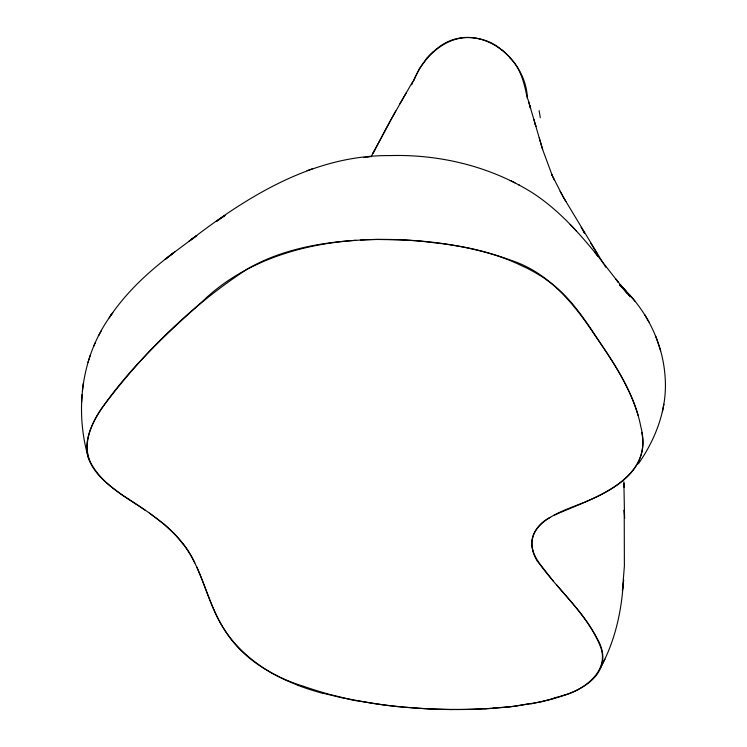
<?xml version="1.0" encoding="UTF-8"?>
<svg xmlns="http://www.w3.org/2000/svg" width="747" height="747" viewBox="0 0 747 747"><rect width="100%" height="100%" fill="white"/><g stroke="black" fill="none" stroke-linecap="round" stroke-linejoin="round"><path stroke-width="1.12" d="M624.679 518.259L624.212 509.912L624.389 566.105L622.419 590.597L623.708 579.98M172.949 253.27L165.283 259.274L172.949 253.27C148.728 271.544 125.972 292.413 109.155 317.867C80.872 358.373 74.784 411.662 88.622 458.63M81.675 402.054L82.021 394.733M623.166 584.462C621.243 612.998 614.632 641.598 600.933 666.866M82.366 391.223L83.244 383.5M638.358 463.84C655.913 438.75 667.529 408.264 665.119 377.282C662.962 342.798 646.51 310.033 621.42 286.484M662.43 411.69L663.878 404.211M90.331 355.049L87.978 362.37M411.662 84.794L412.717 82.291M95.261 342.761L93.692 346.347M413.063 81.46L419.459 68.565L425.762 59.667M413.801 80.667C422.597 57.967 444.316 36.444 470.106 37.602A27.153 20.132 5.8 0 1 472.627 37.77C483.253 38.835 493.879 42.616 501.732 50.077M600.597 667.463L604.911 659.171M395.751 110.958L372.94 153.396L389.299 122.536L412.783 81.46M98.697 335.636L101.527 330.342M371.007 156.861L375.115 149.307M406.508 92.413L399.925 103.712M109.155 317.867L111.443 314.515M433.307 51.888C469.835 16.378 524.431 51.963 527.345 96.877M169.373 256.034L170.876 254.858M175.031 251.692L171.427 254.419L196.778 235.538L190.971 239.768L194.612 237.098L193.118 238.181C250.114 194.519 315.495 154.853 389.831 155.591C439.124 154.162 489.322 166.123 531.406 192.156C557.617 208.805 578.514 232.233 597.936 256.146L594.892 252.383M188.86 241.346L192.455 238.666M550.222 517.372C537.915 523.283 528.017 537.289 533.022 551.211M554.097 515.271C591.054 498.623 655.194 480.993 640.861 426.892C635.678 399.897 621.84 375.592 606.919 352.873C588.991 326.719 572.949 297.726 546.057 279.565M564.274 695.317C584.938 689.313 610.504 670.124 600.065 645.744C590.672 622.494 572.94 604.006 556.86 585.218M312.246 168.841L307.054 170.624M554.162 697.819C584.023 691.582 617.274 670.675 596.19 636.883C581.166 608.544 556.076 587.562 537.896 561.501L553.247 581.035M542.219 701.629L515.691 706.167L485.158 708.884M529.978 703.618L509.239 707.017M369.354 156.963L363.602 157.598M355.675 240.31C299.65 244.222 242.364 262.141 201.559 302.292C164.163 335.683 127.093 370.559 99.062 412.428C90.396 426.322 82.964 443.793 89.154 460.115C95.513 475.409 109.333 485.737 122.387 495.084C150.156 513.114 180.4 531.612 194.827 562.911M360.642 240.039L365.974 239.731A194.015 86.708 4.5 0 1 378.421 239.479L399.402 239.843A193.146 86.325 4.5 0 1 421.896 241.318L442.84 243.727A193.818 86.624 4.5 0 1 455.25 245.614C479.014 249.358 502.357 256.016 523.918 266.819M493.767 708.287L474.27 709.164A191.587 63.747 4.2 0 1 457.724 709.454L446.51 709.37A192.539 64.065 4.2 0 1 412.428 707.792L401.046 706.811A192.847 64.167 4.2 0 1 384.089 704.963L353.751 700.341L326.56 693.674M451.916 709.631L428.993 708.978L406.004 707.362M322.555 693.085L341.248 697.642L372.389 703.319A194.659 64.363 4.3 0 0 405.985 707.437M301.134 685.578C270.246 675.4 240.665 657.173 223.783 628.601C211.69 609.552 205.911 587.525 196.816 567.066M297.651 685.046C263.224 672.347 231.402 648.461 216.014 614.379C204.855 590.877 199.244 564.489 182.894 543.657M515.01 182.819L510.257 180.466M518.726 184.77L519.324 185.069M145.17 510.238C125.655 496.886 103.002 485.148 91.181 463.691C81.395 444.932 91.274 423.568 102.124 407.685C142.341 353.807 191.428 305.299 247.929 268.659C286.979 246.333 332.863 240.497 377.123 239.413C423.138 238.984 469.704 245.053 513.03 260.992C548.578 273.206 573.425 303.011 593.594 333.293C611.251 358.943 629.273 385.247 638.125 415.453M149.465 513.142L164.685 524.637L174.368 533.685M621.373 286.792L624.613 289.677L621.252 286.643M623.726 289.192L630.319 296.82L620.346 284.784L626.331 292.124M574.098 228.601L570.138 224.436M574.826 229.385L576.395 231.056M635.258 301.508L629.376 294.692M509.781 57.79C521.051 68.435 524.394 83.981 527.345 98.557M597.133 255.129L618.367 282.338L615.481 278.528M616.415 279.752L622.279 287.165M604.734 265.615L605.798 267.249M603.669 263.98L562.939 196.545L551.762 174.574L554.591 180.569M597.469 254.129L590.644 242.999M565.89 201.485L560.147 191.307M648.994 322.06L644.661 314.506M581.138 227.284L584.509 233.176L583.939 232.13M552.276 175.592L542.658 149.605L527.877 99.062M655.661 336.029L660.637 350.763M542.658 149.605L539.241 137.952M528.587 101.471L530.566 108.408L529.791 105.626M533.89 119.352L535.879 126.43L535.141 123.685M641.72 432.354C650.245 471.506 610.271 492.273 580.074 503.964C560.063 511.91 525.337 523.04 533.143 551.295A471.693 96.765 14.7 0 0 538.242 561.576M624.128 487.417L623.894 483.365L624.501 514.87M623.904 481.768L624.025 485.802M502.031 49.909A109.333 75.708 9.2 0 1 510.07 57.668M539.101 110.649A600.747 159.008 61.1 0 1 540.305 117.718M322.302 693.197A152.285 48.77 4.5 0 1 297.371 685.12M174.322 533.731A1262.467 374.462 -46.5 0 1 182.744 543.816M564.125 695.27A162.883 51.926 3.8 0 1 542.061 701.564M485.046 708.772A195.947 64.326 4.2 0 1 451.86 709.519M425.603 59.611A85.569 58.892 0.8 0 1 433.129 51.786M508.978 706.849A89.948 29.422 4.3 0 1 493.58 708.1M554.816 698.062A241.804 78.136 4 0 1 530.631 703.917M537.476 561.427A474.98 97.95 14.3 0 1 532.882 551.23M524.095 266.754A188.552 76.549 5 0 1 546.225 279.527M326.747 693.599A225.687 71.152 4.7 0 1 301.34 685.513M112.694 312.732L110.369 316.084L112.694 312.732M218.778 219.73L216.359 221.439L225.006 215.435L218.778 219.73M626.042 291.358L621.392 286.531L626.042 291.358M626.07 291.601L619.608 284.84L627.321 293.179L626.07 291.601"/></g></svg>
